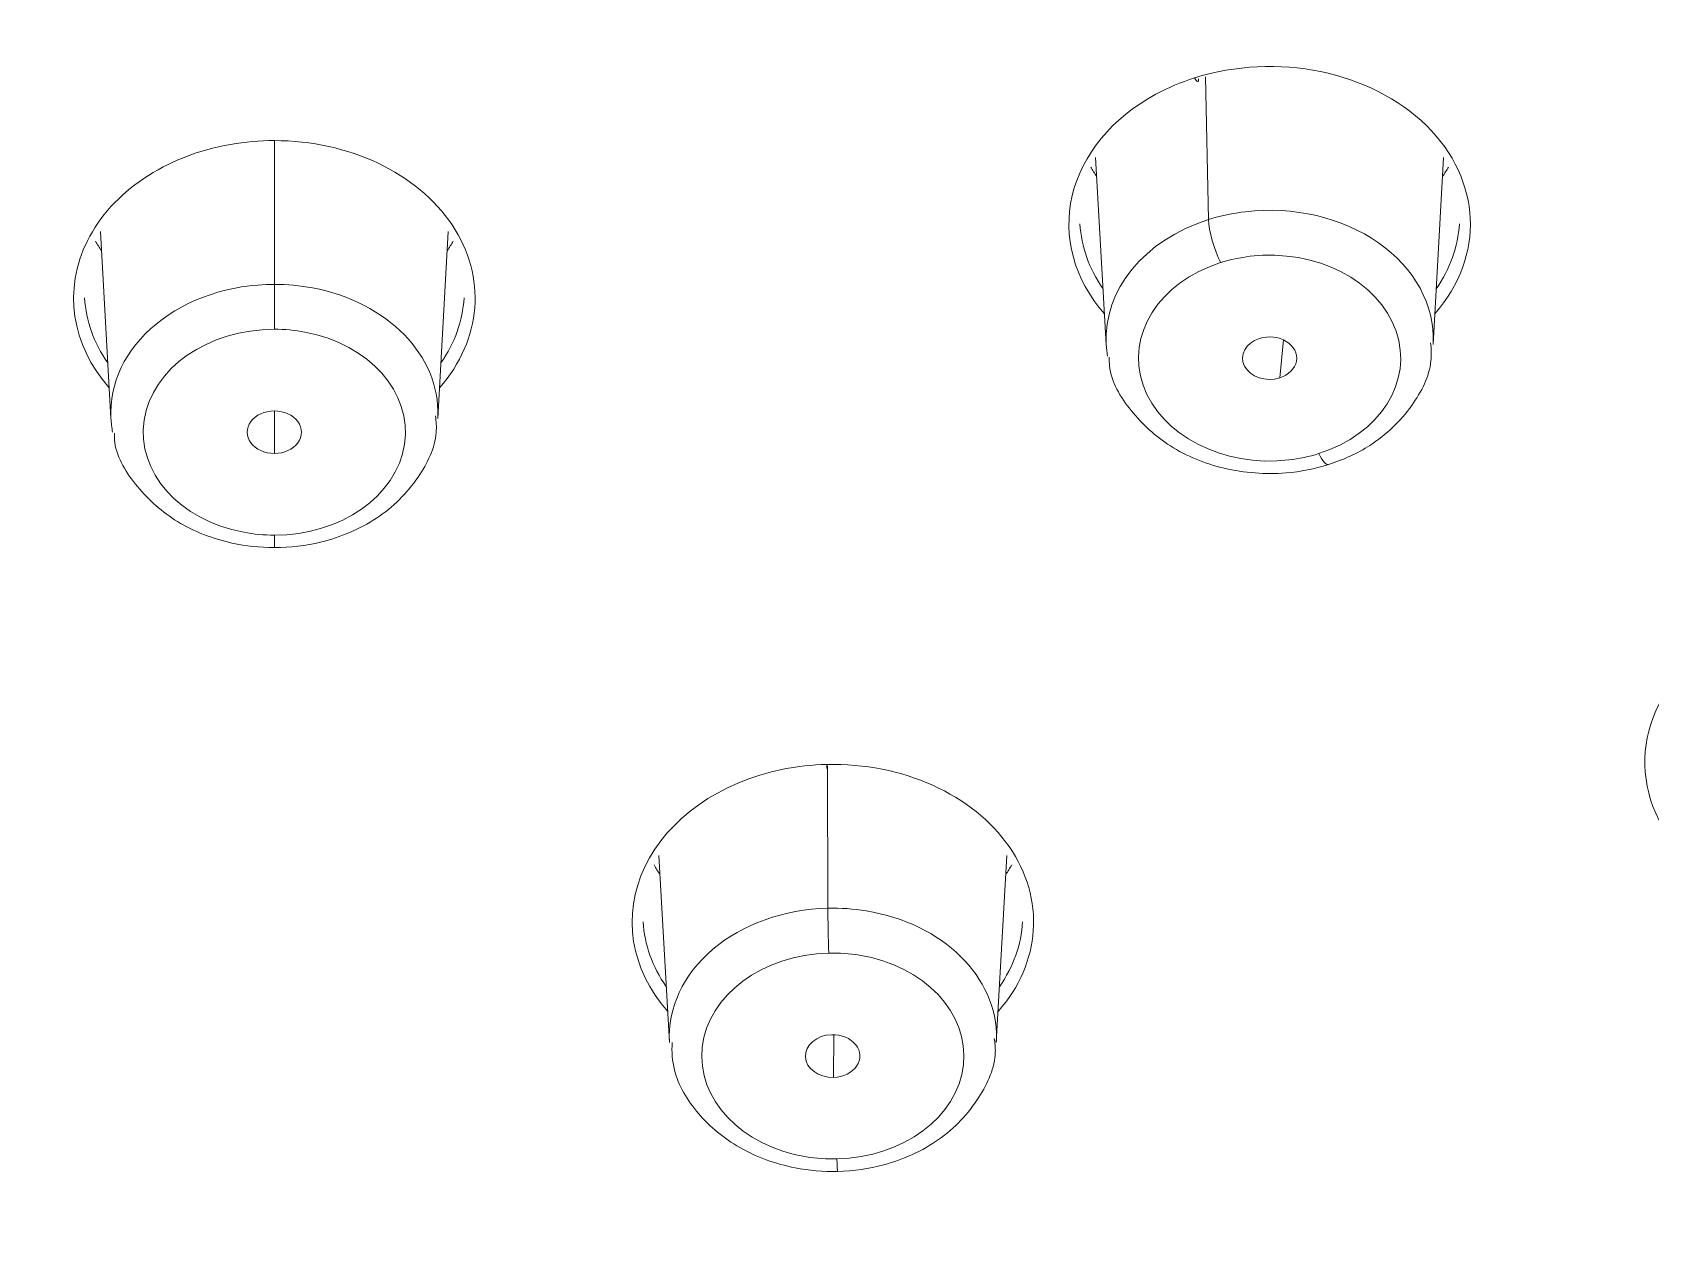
# Model space of a CAD drawing. Extents: x 1155 to 2284, y 0 to 827.
# Drawn here: x 1678.57 to 1693.51, y 475.36 to 486.41 of the extents above; entities that cross this region are included whole.
import ezdxf

# ---------------------------------------------------------------- set-up
doc = ezdxf.new("R2010")
doc.units = 0
doc.header["$LTSCALE"] = 3
doc.header["$MEASUREMENT"] = 0
doc.layers.add('1', color=7, linetype='CONTINUOUS')

msp = doc.modelspace()

# ---------------------------------------------------------------- linework, layer by layer
at = {"layer": '1', "color": 7, "linetype": 'Continuous', "lineweight": 13}
for p, q in [((1689.398, 485.998), (1689.425, 484.68)), ((1680.801, 485.409), (1680.801, 485.371)), ((1680.801, 485.395), (1680.801, 484.082)), ((1680.801, 484.082), (1680.801, 483.667)), ((1690.083, 483.219), (1690.116, 483.571)), ((1680.801, 482.52), (1680.801, 482.913)), ((1680.801, 481.766), (1680.801, 481.651)), ((1685.908, 479.635), (1685.91, 478.322)), ((1685.964, 476.76), (1685.967, 477.154))]:
    msp.add_line(p, q, dxfattribs=at)
at = {"layer": '1', "color": 7, "linetype": 'Continuous', "lineweight": 18}
for p, q in [((1688.383, 485.253), (1688.481, 483.527)), ((1691.498, 483.527), (1691.595, 485.253)), ((1679.195, 484.569), (1679.293, 482.843)), ((1682.31, 482.843), (1682.407, 484.569)), ((1684.351, 478.809), (1684.448, 477.083)), ((1687.465, 477.083), (1687.563, 478.809))]:
    msp.add_line(p, q, dxfattribs=at)
for centre, major_axis, ratio, start_param, end_param in [((1689.989, 484.638), (1.853, 0), 0.785626, 5.6791, 8.237299), ((1689.989, 484.638), (1.853, 0), 0.785626, 1.954113, 2.17372), ((1689.989, 484.638), (1.853, 0), 0.785626, 2.17372, 3.745657), ((1680.801, 483.954), (1.853, 0), 0.785626, 1.790403, 3.745668), ((1680.801, 483.954), (1.853, 0), 0.785626, 1.570796, 1.790403), ((1680.801, 483.954), (1.853, 0), 0.785626, 5.679111, 7.853982), ((1689.989, 485.752), (-1.812, 0), 0.785626, 0.424943, 0.492782), ((1689.989, 485.752), (-1.812, 0), 0.785626, 2.648798, 2.716636), ((1689.989, 484.702), (1.753, 0), 0.785626, 3.185959, 3.642063), ((1689.989, 484.702), (1.753, 0), 0.785626, 5.782739, 6.238842), ((1680.801, 485.068), (-1.812, 0), 0.785626, 0.42495, 0.492788), ((1680.801, 485.068), (-1.812, 0), 0.785626, 2.648804, 2.716643), ((1680.801, 484.018), (1.753, 0), 0.785626, 3.185971, 3.642029), ((1680.801, 484.018), (1.753, 0), 0.785626, 5.78275, 6.238854), ((1689.989, 483.401), (-0.25, 0), 0.785648, 5.095763, 8.237355), ((1689.989, 483.401), (-0.25, 0), 0.785648, 1.95417, 5.095763), ((1689.989, 483.58), (-1.51, 0), 0.785626, 0.044398, 0.136402), ((1680.801, 482.896), (-1.51, 0), 0.785626, 0.044355, 0.150572), ((1680.801, 482.717), (0.25, 0), 0.785657, 1.570796, 4.712389), ((1680.801, 482.717), (0.25, 0), 0.785657, 4.712389, 7.853982), ((1695.306, 479.671), (1.853, 0), 0.785626, 2.31583, 3.745731), ((1685.957, 478.194), (1.853, 0), 0.785626, 1.821099, 3.745683), ((1685.957, 478.194), (1.853, 0), 0.785626, 1.601492, 1.821099), ((1685.957, 478.194), (1.853, 0), 0.785626, 5.67908, 7.884677), ((1685.957, 479.308), (-1.812, 0), 0.785626, 0.424966, 0.492804), ((1685.957, 479.308), (-1.812, 0), 0.785626, 2.648772, 2.716611), ((1685.957, 478.258), (1.753, 0), 0.785626, 3.185986, 3.642044), ((1685.957, 478.258), (1.753, 0), 0.785626, 5.782719, 6.238868), ((1685.955, 476.957), (-0.251, 0), 0.785832, 1.605881, 4.747474), ((1685.955, 476.957), (-0.251, 0), 0.785832, 4.747474, 7.889066), ((1685.957, 477.136), (-1.51, 0), 0.785626, 3.097211, 3.124821)]:
    msp.add_ellipse(centre, major_axis=major_axis, ratio=ratio, start_param=start_param, end_param=end_param, dxfattribs=at)
at = {"layer": '1', "color": 7, "linetype": 'Continuous', "lineweight": 13}
for centre, major_axis, ratio, start_param, end_param in [((1689.296, 486.05), (-0.0302, 0.0953), 0.231394, 2.201619, 3.807322), ((1689.989, 483.58), (-1.51, 0), 0.785626, 3.107929, 4.86045), ((1689.989, 483.58), (-1.51, 0), 0.785626, 5.095706, 6.327584), ((1689.989, 483.58), (-1.51, 0), 0.785626, 4.86045, 5.095706), ((1689.537, 484.468), (0.091, -0.286), 0.231394, 3.807322, 5.343211), ((1689.989, 483.401), (-1.21, 0), 0.785626, 4.86045, 5.095706), ((1689.989, 483.401), (-1.21, 0), 0.785626, 1.954113, 4.86045), ((1689.989, 483.401), (-1.21, 0), 0.785626, 5.095706, 8.002042), ((1680.801, 482.896), (-1.51, 0), 0.785626, 4.712389, 6.32754), ((1680.801, 482.896), (-1.51, 0), 0.785626, 4.477133, 4.712389), ((1680.801, 482.896), (-1.51, 0), 0.785626, 3.114561, 4.477133), ((1680.801, 482.717), (-1.21, 0), 0.785626, 4.712389, 7.618725), ((1680.801, 482.717), (-1.21, 0), 0.785626, 4.477133, 4.712389), ((1680.801, 482.717), (-1.21, 0), 0.785626, 1.570796, 4.477133), ((1689.989, 483.401), (-1.21, 0), 0.785626, 1.718857, 1.954113), ((1690.442, 482.705), (-0.091, 0.286), 0.231394, 2.201619, 3.141157), ((1680.801, 482.717), (-1.21, 0), 0.785626, 1.33554, 1.570796), ((1685.9, 479.711), (-0.0024, 0.1), 0.018989, 2.237656, 3.843359), ((1685.957, 477.136), (-1.51, 0), 0.785626, 4.743085, 6.327447), ((1685.957, 477.136), (-1.51, 0), 0.785626, 4.507828, 4.743085), ((1685.92, 478.093), (0.007, -0.3), 0.018989, 3.843359, 5.379249), ((1685.957, 477.136), (-1.51, 0), 0.785626, 3.124821, 4.507828), ((1685.957, 476.957), (-1.21, 0), 0.785626, 4.743085, 7.649421), ((1685.957, 476.957), (-1.21, 0), 0.785626, 4.507828, 4.743085), ((1685.957, 476.957), (-1.21, 0), 0.785626, 1.601492, 4.507828), ((1685.957, 476.957), (-1.21, 0), 0.785626, 1.366236, 1.601492), ((1685.994, 476.192), (-0.007, 0.3), 0.018989, 2.237656, 3.141014)]:
    msp.add_ellipse(centre, major_axis=major_axis, ratio=ratio, start_param=start_param, end_param=end_param, dxfattribs=at)
at = {"layer": '1', "color": 7, "linetype": 'Continuous', "lineweight": 18}
for points, knots in [([(1671.501, 542.557), (1673.361, 542.557), (1676.152, 542.52), (1678.941, 542.416), (1680.798, 542.33), (1681.727, 542.279), (1686.363, 541.981), (1690.058, 541.6), (1697.35, 540.408), (1700.948, 539.598), (1706.074, 537.857), (1707.738, 537.19), (1710.896, 535.637), (1712.389, 534.752), (1715.105, 532.751), (1716.328, 531.635), (1718.439, 529.225), (1719.326, 527.93), (1720.429, 525.914), (1720.759, 525.23), (1721.335, 523.841), (1721.581, 523.135), (1722.215, 521), (1722.498, 519.553), (1722.927, 516.648), (1723.072, 515.19), (1723.294, 512.272), (1723.371, 510.812), (1723.483, 507.89), (1723.519, 506.429), (1723.55, 504.237), (1723.561, 503.141), (1723.566, 501.861), (1723.567, 501.222), (1723.567, 500.902), (1723.567, 500.742), (1723.567, 500.662), (1723.567, 500.622), (1723.567, 500.602), (1723.567, 500.592), (1723.567, 500.587), (1723.567, 500.585), (1723.567, 500.584), (1723.567, 500.583), (1723.567, 500.583), (1723.567, 500.582), (1723.567, 500.582), (1723.567, 500.47), (1723.567, 500.319), (1723.567, 499.939), (1723.566, 499.711), (1723.565, 499.177), (1723.564, 498.871), (1723.559, 498.183), (1723.557, 497.8), (1723.548, 496.956), (1723.542, 496.496), (1723.526, 495.498), (1723.516, 494.961), (1723.488, 493.809), (1723.47, 493.194), (1723.424, 491.888), (1723.395, 491.196), (1723.34, 490.101), (1723.319, 489.726), (1723.273, 488.958), (1723.247, 488.564), (1723.187, 487.757), (1723.154, 487.345), (1723.078, 486.5), (1723.036, 486.068), (1722.939, 485.185), (1722.885, 484.734), (1722.76, 483.815), (1722.689, 483.346), (1722.525, 482.392), (1722.431, 481.906), (1722.269, 481.166), (1722.211, 480.917), (1722.087, 480.416), (1721.955, 479.911), (1721.804, 479.4), (1721.642, 478.885), (1721.555, 478.627), (1721.277, 477.848), (1721.069, 477.324), (1720.723, 476.531), (1720.602, 476.266), (1720.349, 475.733), (1720.217, 475.466), (1719.804, 474.662), (1719.504, 474.123), (1718.847, 473.046), (1718.49, 472.507), (1717.709, 471.436), (1717.286, 470.904), (1716.367, 469.856), (1715.871, 469.339), (1715.069, 468.584), (1714.792, 468.335), (1714.362, 467.969), (1714.216, 467.847), (1713.993, 467.667), (1713.881, 467.577), (1713.748, 467.473), (1713.681, 467.421), (1713.648, 467.395), (1713.631, 467.382), (1713.623, 467.376), (1713.619, 467.373), (1713.616, 467.371), (1713.615, 467.37), (1713.615, 467.37), (1713.614, 467.37), (1713.614, 467.37), (1713.011, 466.905), (1712.377, 466.464), (1711.72, 466.046)], [0, 0, 0, 0, 0.040893, 0.06134, 0.06134, 0.081786, 0.081786, 0.163572, 0.163572, 0.245359, 0.245359, 0.286252, 0.286252, 0.327145, 0.327145, 0.368038, 0.368038, 0.408931, 0.408931, 0.429378, 0.429378, 0.449824, 0.449824, 0.490717, 0.490717, 0.53161, 0.53161, 0.572503, 0.572503, 0.613397, 0.613397, 0.633843, 0.644066, 0.649178, 0.651734, 0.653012, 0.653651, 0.65397, 0.65413, 0.65421, 0.65425, 0.65427, 0.65428, 0.654285, 0.654287, 0.654287, 0.65429, 0.65429, 0.674736, 0.674736, 0.695183, 0.695183, 0.715629, 0.715629, 0.736076, 0.736076, 0.756522, 0.756522, 0.776969, 0.776969, 0.797416, 0.797416, 0.817862, 0.817862, 0.828085, 0.828085, 0.838309, 0.838309, 0.848532, 0.848532, 0.858755, 0.858755, 0.868978, 0.868978, 0.879202, 0.879202, 0.889425, 0.889425, 0.894537, 0.894537, 0.899648, 0.90476, 0.90476, 0.909872, 0.909872, 0.920095, 0.920095, 0.925207, 0.925207, 0.930318, 0.930318, 0.940541, 0.940541, 0.950765, 0.950765, 0.960988, 0.960988, 0.971211, 0.971211, 0.976323, 0.976323, 0.978879, 0.978879, 0.980157, 0.980796, 0.981115, 0.981275, 0.981355, 0.981395, 0.981415, 0.981425, 0.98143, 0.981432, 0.981432, 0.981435, 0.981435, 1, 1, 1, 1]), ([(1690.533, 482.419), (1690.673, 482.463), (1690.968, 482.599), (1691.311, 482.93), (1691.489, 483.284), (1691.482, 483.486), (1691.474, 483.543)], [0, 0, 0, 0, 0.253724, 0.592276, 0.888026, 1, 1, 1, 1]), ([(1688.509, 483.41), (1688.508, 483.382), (1688.51, 483.206), (1688.698, 482.899), (1689.058, 482.563), (1689.567, 482.354), (1690.089, 482.316), (1690.403, 482.378), (1690.533, 482.419)], [0, 0, 0, 0, 0.034794, 0.228611, 0.42636, 0.634227, 0.848762, 1, 1, 1, 1]), ([(1680.801, 481.651), (1680.95, 481.652), (1681.279, 481.691), (1681.772, 481.898), (1682.136, 482.265), (1682.307, 482.619), (1682.296, 482.816), (1682.288, 482.867)], [0, 0, 0, 0, 0.189315, 0.443004, 0.701267, 0.923464, 1, 1, 1, 1]), ([(1679.325, 482.707), (1679.324, 482.679), (1679.331, 482.501), (1679.525, 482.196), (1679.891, 481.865), (1680.355, 481.685), (1680.666, 481.652), (1680.801, 481.651)], [0, 0, 0, 0, 0.04652, 0.293276, 0.545794, 0.811191, 1, 1, 1, 1]), ([(1684.474, 477.083), (1684.468, 476.995), (1684.484, 476.762), (1684.698, 476.406), (1685.084, 476.085), (1685.552, 475.915), (1685.866, 475.889), (1686.001, 475.892)], [0, 0, 0, 0, 0.127703, 0.352826, 0.584215, 0.827287, 1, 1, 1, 1]), ([(1686.001, 475.892), (1686.149, 475.896), (1686.478, 475.943), (1686.963, 476.162), (1687.313, 476.539), (1687.471, 476.89), (1687.454, 477.077), (1687.446, 477.12)], [0, 0, 0, 0, 0.191801, 0.44892, 0.71042, 0.934638, 1, 1, 1, 1])]:
    msp.add_open_spline(points, degree=3, knots=knots, dxfattribs=at)
at = {"layer": '1', "color": 7, "linetype": 'Continuous', "lineweight": 13}
msp.add_open_spline([(1671.501, 542.423), (1672.901, 542.423), (1675.573, 542.396), (1679.385, 542.273), (1682.942, 542.079), (1686.483, 541.801), (1690.201, 541.398), (1694.054, 540.837), (1697.853, 540.114), (1701.401, 539.242), (1704.583, 538.252), (1707.356, 537.19), (1709.728, 536.083), (1711.736, 534.958), (1713.419, 533.841), (1714.819, 532.751), (1715.999, 531.69), (1717.019, 530.641), (1717.91, 529.591), (1718.679, 528.554), (1719.327, 527.567), (1719.859, 526.657), (1720.302, 525.818), (1720.684, 525.015), (1721.025, 524.208), (1721.332, 523.384), (1721.602, 522.554), (1721.841, 521.717), (1722.056, 520.849), (1722.258, 519.91), (1722.448, 518.865), (1722.625, 517.703), (1722.787, 516.428), (1722.931, 515.037), (1723.058, 513.509), (1723.169, 511.815), (1723.263, 509.932), (1723.338, 507.834), (1723.392, 505.491), (1723.421, 502.931), (1723.427, 500.303), (1723.417, 497.787), (1723.388, 495.495), (1723.339, 493.422), (1723.271, 491.528), (1723.186, 489.784), (1723.082, 488.153), (1722.953, 486.601), (1722.797, 485.113), (1722.611, 483.703), (1722.393, 482.398), (1722.15, 481.217), (1721.888, 480.158), (1721.609, 479.197), (1721.306, 478.296), (1720.965, 477.411), (1720.57, 476.49), (1720.097, 475.491), (1719.515, 474.384), (1718.794, 473.173), (1717.92, 471.895), (1716.909, 470.62), (1715.792, 469.408), (1714.576, 468.267), (1713.206, 467.165), (1712.187, 466.465), (1711.634, 466.113), (1711.627, 466.109)], degree=3, knots=[0, 0, 0, 0, 0.030835, 0.058826, 0.083993, 0.109342, 0.137175, 0.166628, 0.195629, 0.223223, 0.248479, 0.270963, 0.291139, 0.309226, 0.325274, 0.339668, 0.352644, 0.364809, 0.376706, 0.388046, 0.398467, 0.407853, 0.416152, 0.423947, 0.431911, 0.440018, 0.448026, 0.455953, 0.464078, 0.472835, 0.482659, 0.493665, 0.505639, 0.518588, 0.532791, 0.548556, 0.566116, 0.585597, 0.607381, 0.631798, 0.657312, 0.681037, 0.702293, 0.721542, 0.739149, 0.755369, 0.770457, 0.784919, 0.798958, 0.812308, 0.824674, 0.835857, 0.845853, 0.85493, 0.863493, 0.871982, 0.880887, 0.890729, 0.901893, 0.91447, 0.928233, 0.942565, 0.95661, 0.970195, 0.984303, 0.999798, 1, 1, 1, 1], dxfattribs=at)

doc.saveas('drawing.dxf')
